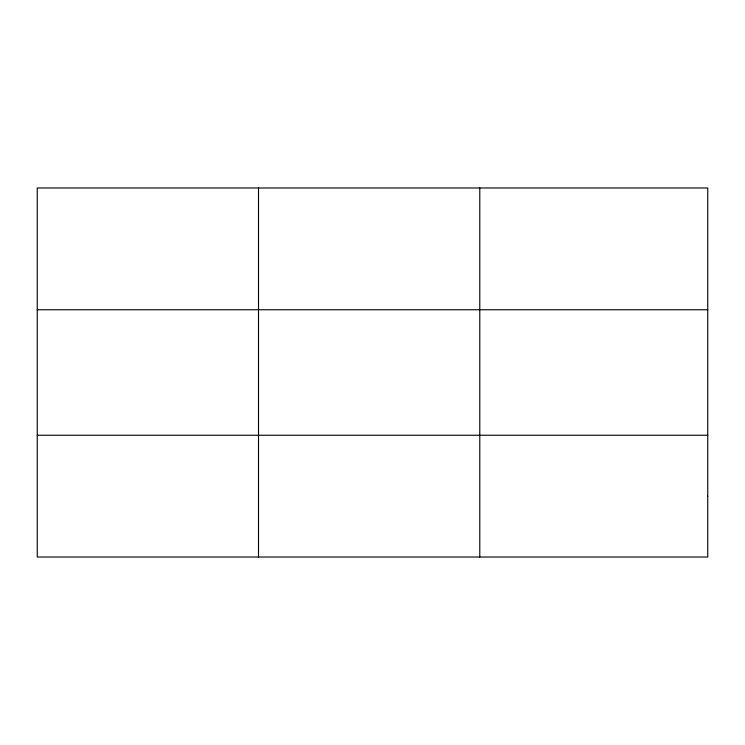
<?xml version="1.0" encoding="UTF-8"?>
<svg xmlns="http://www.w3.org/2000/svg" width="745" height="745" viewBox="0 0 745 745"><rect width="100%" height="100%" fill="white"/><g stroke="black" fill="none" stroke-linecap="round" stroke-linejoin="round"><path stroke-width="1.12" d="M258.515 187.973L258.515 557.027M479.78 187.973L479.78 557.027M37.25 309.762L707.75 309.762M37.25 435.238L707.75 435.238M707.75 496.133L707.75 557.027L37.25 557.027L37.25 187.973L707.75 187.973L707.75 496.133"/></g></svg>
